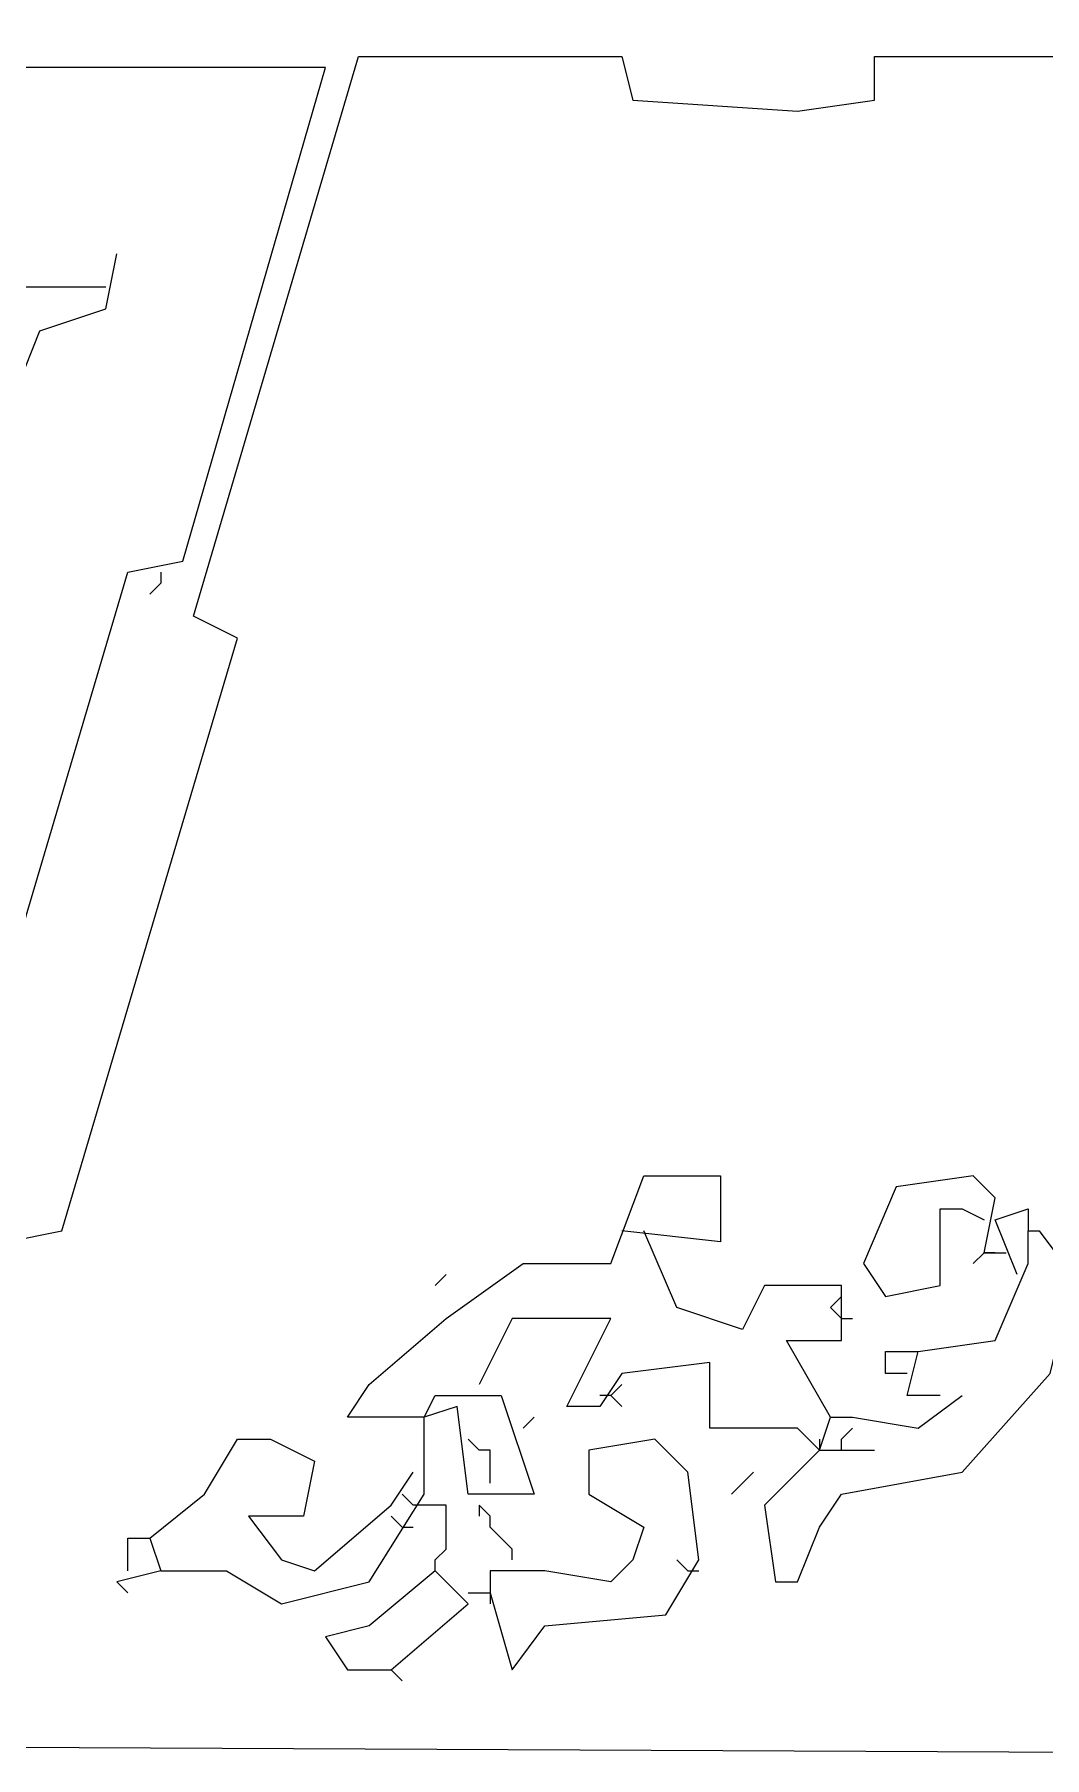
# Model space of a CAD drawing. Header units: millimetres. Extents: x -91 to 120, y -182 to 176.
# Drawn here: x 22.9 to 55, y 121.5 to 176.3 of the extents above; entities that cross this region are included whole.
import ezdxf

# ---------------------------------------------------------------- set-up
doc = ezdxf.new("R2010")
doc.units = ezdxf.units.MM
doc.header["$MEASUREMENT"] = 0
doc.layers.add('Katman 1', color=7, linetype='Continuous')

msp = doc.modelspace()

# ---------------------------------------------------------------- linework, layer by layer
at = {"layer": 'Katman 1', "lineweight": 9}
for points, knots in [([(18.1906, 125.6844), (18.1906, 125.6844), (20.2836, 131.2658), (20.2836, 131.2658), (20.2836, 131.2658), (20.2836, 131.2658), (22.0278, 137.8937), (22.0278, 137.8937), (22.0278, 137.8937), (22.0278, 137.8937), (23.772, 138.2425), (23.772, 138.2425), (23.772, 138.2425), (23.772, 138.2425), (29.3534, 157.0797), (29.3534, 157.0797), (29.3534, 157.0797), (29.3534, 157.0797), (27.958, 157.7774), (27.958, 157.7774), (27.958, 157.7774), (27.958, 157.7774), (33.1906, 175.5681), (33.1906, 175.5681), (33.1906, 175.5681), (33.1906, 175.5681), (41.5627, 175.5681), (41.5627, 175.5681), (41.5627, 175.5681), (41.5627, 175.5681), (41.9115, 174.1727), (41.9115, 174.1727), (41.9115, 174.1727), (41.9115, 174.1727), (47.1441, 173.8239), (47.1441, 173.8239), (47.1441, 173.8239), (47.1441, 173.8239), (49.5859, 174.1727), (49.5859, 174.1727), (49.5859, 174.1727), (49.5859, 174.1727), (49.5859, 175.5681), (49.5859, 175.5681), (49.5859, 175.5681), (49.5859, 175.5681), (60.3999, 175.5681), (60.3999, 175.5681), (60.3999, 175.5681), (60.3999, 175.5681), (60.7487, 174.1727), (60.7487, 174.1727), (60.7487, 174.1727), (60.7487, 174.1727), (61.4464, 174.1727), (61.4464, 174.1727), (61.4464, 174.1727), (61.4464, 174.1727), (67.3766, 173.8239), (67.3766, 173.8239), (67.3766, 173.8239), (67.3766, 173.8239), (68.4231, 174.1727), (68.4231, 174.1727), (68.4231, 174.1727), (68.4231, 174.1727), (68.4231, 175.5681), (68.4231, 175.5681), (68.4231, 175.5681), (68.4231, 175.5681), (76.7952, 175.5681), (76.7952, 175.5681), (76.7952, 175.5681), (76.7952, 175.5681), (82.0278, 157.4286), (82.0278, 157.4286), (82.0278, 157.4286), (82.0278, 157.4286), (80.6324, 157.0797), (80.6324, 157.0797), (80.6324, 157.0797), (80.6324, 157.0797), (86.5627, 137.8937), (86.5627, 137.8937), (86.5627, 137.8937), (86.5627, 137.8937), (89.7022, 137.8937), (89.7022, 137.8937), (89.7022, 137.8937), (89.7022, 137.8937), (97.7255, 137.5448), (97.7255, 137.5448), (97.7255, 137.5448), (97.7255, 137.5448), (97.7255, 136.1495), (97.7255, 136.1495), (97.7255, 136.1495), (97.7255, 136.1495), (99.8185, 136.1495), (99.8185, 136.1495), (99.8185, 136.1495), (99.8185, 136.1495), (105.7487, 135.8007), (105.7487, 135.8007), (105.7487, 135.8007), (105.7487, 135.8007), (109.5859, 136.1495), (109.5859, 136.1495), (109.5859, 136.1495), (109.5859, 136.1495), (109.9348, 137.5448), (109.9348, 137.5448), (109.9348, 137.5448), (109.9348, 137.5448), (116.9115, 137.8937), (116.9115, 137.8937), (116.9115, 137.8937), (116.9115, 137.8937), (117.2603, 148.3588), (117.2603, 148.3588), (117.2603, 148.3588), (117.2603, 148.3588), (118.6557, 148.3588), (118.6557, 148.3588), (118.6557, 148.3588), (118.6557, 148.3588), (118.6557, 163.7076), (118.6557, 163.7076), (118.6557, 163.7076), (118.6557, 163.7076), (116.9115, 164.4053), (116.9115, 164.4053), (116.9115, 164.4053), (116.9115, 164.4053), (116.9115, 174.5216), (116.9115, 174.5216), (116.9115, 174.5216), (116.9115, 174.5216), (109.5859, 174.8704), (109.5859, 174.8704), (109.5859, 174.8704), (109.5859, 174.8704), (109.5859, 176.2658), (109.5859, 176.2658), (109.5859, 176.2658), (109.5859, 176.2658), (97.7255, 175.9169), (97.7255, 175.9169), (97.7255, 175.9169), (97.7255, 175.9169), (97.7255, 174.5216), (97.7255, 174.5216), (97.7255, 174.5216), (97.7255, 174.5216), (89.3534, 174.1727), (89.3534, 174.1727), (89.3534, 174.1727), (89.3534, 174.1727), (90.7487, 171.382), (90.7487, 171.382), (90.7487, 171.382), (90.7487, 171.382), (90.051, 166.8472), (90.051, 166.8472), (90.051, 166.8472), (90.051, 166.8472), (86.5627, 161.9634), (86.5627, 161.9634), (86.5627, 161.9634), (86.5627, 161.9634), (86.2138, 162.3123), (86.2138, 162.3123)], [0, 0, 0, 0, 0.0227273, 0.0227273, 0.0227273, 0.0227273, 0.0454545, 0.0454545, 0.0454545, 0.0454545, 0.0681818, 0.0681818, 0.0681818, 0.0681818, 0.0909091, 0.0909091, 0.0909091, 0.0909091, 0.1136364, 0.1136364, 0.1136364, 0.1136364, 0.1363636, 0.1363636, 0.1363636, 0.1363636, 0.1590909, 0.1590909, 0.1590909, 0.1590909, 0.1818182, 0.1818182, 0.1818182, 0.1818182, 0.2045455, 0.2045455, 0.2045455, 0.2045455, 0.2272727, 0.2272727, 0.2272727, 0.2272727, 0.25, 0.25, 0.25, 0.25, 0.2727273, 0.2727273, 0.2727273, 0.2727273, 0.2954545, 0.2954545, 0.2954545, 0.2954545, 0.3181818, 0.3181818, 0.3181818, 0.3181818, 0.3409091, 0.3409091, 0.3409091, 0.3409091, 0.3636364, 0.3636364, 0.3636364, 0.3636364, 0.3863636, 0.3863636, 0.3863636, 0.3863636, 0.4090909, 0.4090909, 0.4090909, 0.4090909, 0.4318182, 0.4318182, 0.4318182, 0.4318182, 0.4545455, 0.4545455, 0.4545455, 0.4545455, 0.4772727, 0.4772727, 0.4772727, 0.4772727, 0.5, 0.5, 0.5, 0.5, 0.5227273, 0.5227273, 0.5227273, 0.5227273, 0.5454545, 0.5454545, 0.5454545, 0.5454545, 0.5681818, 0.5681818, 0.5681818, 0.5681818, 0.5909091, 0.5909091, 0.5909091, 0.5909091, 0.6136364, 0.6136364, 0.6136364, 0.6136364, 0.6363636, 0.6363636, 0.6363636, 0.6363636, 0.6590909, 0.6590909, 0.6590909, 0.6590909, 0.6818182, 0.6818182, 0.6818182, 0.6818182, 0.7045455, 0.7045455, 0.7045455, 0.7045455, 0.7272727, 0.7272727, 0.7272727, 0.7272727, 0.75, 0.75, 0.75, 0.75, 0.7727273, 0.7727273, 0.7727273, 0.7727273, 0.7954545, 0.7954545, 0.7954545, 0.7954545, 0.8181818, 0.8181818, 0.8181818, 0.8181818, 0.8409091, 0.8409091, 0.8409091, 0.8409091, 0.8636364, 0.8636364, 0.8636364, 0.8636364, 0.8863636, 0.8863636, 0.8863636, 0.8863636, 0.9090909, 0.9090909, 0.9090909, 0.9090909, 0.9318182, 0.9318182, 0.9318182, 0.9318182, 0.9545455, 0.9545455, 0.9545455, 0.9545455, 1, 1, 1, 1]), ([(18.1906, 125.6844), (18.1906, 125.6844), (17.4929, 126.7309), (17.4929, 126.7309), (17.4929, 126.7309), (17.4929, 126.7309), (19.5859, 133.0099), (19.5859, 133.0099), (19.5859, 133.0099), (19.5859, 133.0099), (21.3301, 139.6379), (21.3301, 139.6379), (21.3301, 139.6379), (21.3301, 139.6379), (20.2836, 140.3355), (20.2836, 140.3355), (20.2836, 140.3355), (20.2836, 140.3355), (25.865, 159.1727), (25.865, 159.1727), (25.865, 159.1727), (25.865, 159.1727), (27.6092, 159.5216), (27.6092, 159.5216), (27.6092, 159.5216), (27.6092, 159.5216), (32.1441, 175.2193), (32.1441, 175.2193), (32.1441, 175.2193), (32.1441, 175.2193), (-43.2048, 175.2193), (-43.2048, 175.2193), (-43.2048, 175.2193), (-43.2048, 175.2193), (-38.321, 159.1727), (-38.321, 159.1727), (-38.321, 159.1727), (-38.321, 159.1727), (-36.5769, 159.1727), (-36.5769, 159.1727), (-36.5769, 159.1727), (-36.5769, 159.1727), (-31.3443, 141.7309), (-31.3443, 141.7309), (-31.3443, 141.7309), (-31.3443, 141.7309), (-31.3443, 139.9867), (-31.3443, 139.9867), (-31.3443, 139.9867), (-31.3443, 139.9867), (-32.3908, 139.6379), (-32.3908, 139.6379), (-32.3908, 139.6379), (-32.3908, 139.6379), (-26.8094, 121.4983), (-26.8094, 121.4983), (-26.8094, 121.4983), (-26.8094, 121.4983), (-19.135, 121.4983), (-19.135, 121.4983), (-19.135, 121.4983), (-19.135, 121.4983), (-18.7862, 123.2425), (-18.7862, 123.2425), (-18.7862, 123.2425), (-18.7862, 123.2425), (-13.5536, 123.2425), (-13.5536, 123.2425), (-13.5536, 123.2425), (-13.5536, 123.2425), (-12.8559, 122.8937), (-12.8559, 122.8937), (-12.8559, 122.8937), (-12.8559, 122.8937), (-11.1117, 122.8937), (-11.1117, 122.8937), (-11.1117, 122.8937), (-11.1117, 122.8937), (-10.7629, 121.4983), (-10.7629, 121.4983), (-10.7629, 121.4983), (-10.7629, 121.4983), (-0.2978, 121.4983), (-0.2978, 121.4983), (-0.2978, 121.4983), (-0.2978, 121.4983), (0.051, 123.2425), (0.051, 123.2425), (0.051, 123.2425), (0.051, 123.2425), (3.1906, 123.2425), (3.1906, 123.2425), (3.1906, 123.2425), (3.1906, 123.2425), (5.6324, 122.8937), (5.6324, 122.8937), (5.6324, 122.8937), (5.6324, 122.8937), (7.7255, 122.8937), (7.7255, 122.8937), (7.7255, 122.8937), (7.7255, 122.8937), (8.4231, 121.4983), (8.4231, 121.4983), (8.4231, 121.4983), (8.4231, 121.4983), (16.0976, 121.8472), (16.0976, 121.8472), (16.0976, 121.8472), (16.0976, 121.8472), (17.4929, 126.0332), (17.4929, 126.0332)], [0, 0, 0, 0, 0.0344828, 0.0344828, 0.0344828, 0.0344828, 0.0689655, 0.0689655, 0.0689655, 0.0689655, 0.1034483, 0.1034483, 0.1034483, 0.1034483, 0.137931, 0.137931, 0.137931, 0.137931, 0.1724138, 0.1724138, 0.1724138, 0.1724138, 0.2068966, 0.2068966, 0.2068966, 0.2068966, 0.2413793, 0.2413793, 0.2413793, 0.2413793, 0.2758621, 0.2758621, 0.2758621, 0.2758621, 0.3103448, 0.3103448, 0.3103448, 0.3103448, 0.3448276, 0.3448276, 0.3448276, 0.3448276, 0.3793103, 0.3793103, 0.3793103, 0.3793103, 0.4137931, 0.4137931, 0.4137931, 0.4137931, 0.4482759, 0.4482759, 0.4482759, 0.4482759, 0.4827586, 0.4827586, 0.4827586, 0.4827586, 0.5172414, 0.5172414, 0.5172414, 0.5172414, 0.5517241, 0.5517241, 0.5517241, 0.5517241, 0.5862069, 0.5862069, 0.5862069, 0.5862069, 0.6206897, 0.6206897, 0.6206897, 0.6206897, 0.6551724, 0.6551724, 0.6551724, 0.6551724, 0.6896552, 0.6896552, 0.6896552, 0.6896552, 0.7241379, 0.7241379, 0.7241379, 0.7241379, 0.7586207, 0.7586207, 0.7586207, 0.7586207, 0.7931034, 0.7931034, 0.7931034, 0.7931034, 0.8275862, 0.8275862, 0.8275862, 0.8275862, 0.862069, 0.862069, 0.862069, 0.862069, 0.8965517, 0.8965517, 0.8965517, 0.8965517, 0.9310345, 0.9310345, 0.9310345, 0.9310345, 1, 1, 1, 1]), ([(16.4464, 167.196), (16.4464, 167.196), (17.1441, 168.2425), (17.1441, 168.2425), (17.1441, 168.2425), (17.1441, 168.2425), (18.1906, 169.289), (18.1906, 169.289), (18.1906, 169.289), (18.1906, 169.289), (20.6324, 169.289), (20.6324, 169.289), (20.6324, 169.289), (20.6324, 169.289), (22.3766, 168.2425), (22.3766, 168.2425), (22.3766, 168.2425), (22.3766, 168.2425), (25.1673, 168.2425), (25.1673, 168.2425)], [0, 0, 0, 0, 0.1666667, 0.1666667, 0.1666667, 0.1666667, 0.3333333, 0.3333333, 0.3333333, 0.3333333, 0.5, 0.5, 0.5, 0.5, 0.6666667, 0.6666667, 0.6666667, 0.6666667, 1, 1, 1, 1]), ([(19.5859, 164.7541), (19.5859, 164.7541), (19.9348, 164.7541), (19.9348, 164.7541), (19.9348, 164.7541), (19.9348, 164.7541), (20.9813, 164.0565), (20.9813, 164.0565), (20.9813, 164.0565), (20.9813, 164.0565), (22.3766, 165.103), (22.3766, 165.103), (22.3766, 165.103), (22.3766, 165.103), (23.0743, 166.8472), (23.0743, 166.8472), (23.0743, 166.8472), (23.0743, 166.8472), (25.1673, 167.5448), (25.1673, 167.5448), (25.1673, 167.5448), (25.1673, 167.5448), (25.5162, 169.289), (25.5162, 169.289)], [0, 0, 0, 0, 0.1428571, 0.1428571, 0.1428571, 0.1428571, 0.2857143, 0.2857143, 0.2857143, 0.2857143, 0.4285714, 0.4285714, 0.4285714, 0.4285714, 0.5714286, 0.5714286, 0.5714286, 0.5714286, 0.7142857, 0.7142857, 0.7142857, 0.7142857, 1, 1, 1, 1]), ([(26.9115, 159.1727), (26.9115, 159.1727), (26.9115, 158.8239), (26.9115, 158.8239), (26.9115, 158.8239), (26.9115, 158.8239), (26.5627, 158.4751), (26.5627, 158.4751)], [0, 0, 0, 0, 0.3333333, 0.3333333, 0.3333333, 0.3333333, 1, 1, 1, 1]), ([(35.2836, 132.3123), (35.2836, 132.3123), (32.8417, 132.3123), (32.8417, 132.3123), (32.8417, 132.3123), (32.8417, 132.3123), (33.5394, 133.3588), (33.5394, 133.3588), (33.5394, 133.3588), (33.5394, 133.3588), (35.9813, 135.4518), (35.9813, 135.4518), (35.9813, 135.4518), (35.9813, 135.4518), (38.4231, 137.196), (38.4231, 137.196), (38.4231, 137.196), (38.4231, 137.196), (41.2138, 137.196), (41.2138, 137.196), (41.2138, 137.196), (41.2138, 137.196), (42.2603, 139.9867), (42.2603, 139.9867), (42.2603, 139.9867), (42.2603, 139.9867), (44.7022, 139.9867), (44.7022, 139.9867), (44.7022, 139.9867), (44.7022, 139.9867), (44.7022, 137.8937), (44.7022, 137.8937), (44.7022, 137.8937), (44.7022, 137.8937), (41.5627, 138.2425), (41.5627, 138.2425)], [0, 0, 0, 0, 0.1, 0.1, 0.1, 0.1, 0.2, 0.2, 0.2, 0.2, 0.3, 0.3, 0.3, 0.3, 0.4, 0.4, 0.4, 0.4, 0.5, 0.5, 0.5, 0.5, 0.6, 0.6, 0.6, 0.6, 0.7, 0.7, 0.7, 0.7, 0.8, 0.8, 0.8, 0.8, 1, 1, 1, 1]), ([(53.0743, 137.5448), (53.0743, 137.5448), (53.4231, 139.289), (53.4231, 139.289), (53.4231, 139.289), (53.4231, 139.289), (52.7255, 139.9867), (52.7255, 139.9867), (52.7255, 139.9867), (52.7255, 139.9867), (50.2836, 139.6379), (50.2836, 139.6379), (50.2836, 139.6379), (50.2836, 139.6379), (49.2371, 137.196), (49.2371, 137.196), (49.2371, 137.196), (49.2371, 137.196), (49.9348, 136.1495), (49.9348, 136.1495), (49.9348, 136.1495), (49.9348, 136.1495), (51.679, 136.4983), (51.679, 136.4983), (51.679, 136.4983), (51.679, 136.4983), (51.679, 138.9402), (51.679, 138.9402), (51.679, 138.9402), (51.679, 138.9402), (52.3766, 138.9402), (52.3766, 138.9402), (52.3766, 138.9402), (52.3766, 138.9402), (53.0743, 138.5913), (53.0743, 138.5913)], [0, 0, 0, 0, 0.1, 0.1, 0.1, 0.1, 0.2, 0.2, 0.2, 0.2, 0.3, 0.3, 0.3, 0.3, 0.4, 0.4, 0.4, 0.4, 0.5, 0.5, 0.5, 0.5, 0.6, 0.6, 0.6, 0.6, 0.7, 0.7, 0.7, 0.7, 0.8, 0.8, 0.8, 0.8, 1, 1, 1, 1]), ([(54.1208, 136.8472), (54.1208, 136.8472), (53.4231, 138.5913), (53.4231, 138.5913), (53.4231, 138.5913), (53.4231, 138.5913), (54.4696, 138.9402), (54.4696, 138.9402), (54.4696, 138.9402), (54.4696, 138.9402), (54.4696, 138.2425), (54.4696, 138.2425)], [0, 0, 0, 0, 0.25, 0.25, 0.25, 0.25, 0.5, 0.5, 0.5, 0.5, 1, 1, 1, 1]), ([(48.1906, 132.3123), (48.1906, 132.3123), (46.7952, 134.7541), (46.7952, 134.7541), (46.7952, 134.7541), (46.7952, 134.7541), (48.5394, 134.7541), (48.5394, 134.7541), (48.5394, 134.7541), (48.5394, 134.7541), (48.5394, 136.4983), (48.5394, 136.4983), (48.5394, 136.4983), (48.5394, 136.4983), (46.0976, 136.4983), (46.0976, 136.4983), (46.0976, 136.4983), (46.0976, 136.4983), (45.3999, 135.103), (45.3999, 135.103), (45.3999, 135.103), (45.3999, 135.103), (43.3069, 135.8007), (43.3069, 135.8007), (43.3069, 135.8007), (43.3069, 135.8007), (42.2603, 138.2425), (42.2603, 138.2425)], [0, 0, 0, 0, 0.125, 0.125, 0.125, 0.125, 0.25, 0.25, 0.25, 0.25, 0.375, 0.375, 0.375, 0.375, 0.5, 0.5, 0.5, 0.5, 0.625, 0.625, 0.625, 0.625, 0.75, 0.75, 0.75, 0.75, 1, 1, 1, 1]), ([(51.679, 133.0099), (51.679, 133.0099), (50.6324, 133.0099), (50.6324, 133.0099), (50.6324, 133.0099), (50.6324, 133.0099), (50.9813, 134.4053), (50.9813, 134.4053), (50.9813, 134.4053), (50.9813, 134.4053), (53.4231, 134.7541), (53.4231, 134.7541), (53.4231, 134.7541), (53.4231, 134.7541), (54.4696, 137.196), (54.4696, 137.196), (54.4696, 137.196), (54.4696, 137.196), (54.4696, 138.2425), (54.4696, 138.2425), (54.4696, 138.2425), (54.4696, 138.2425), (54.8185, 138.2425), (54.8185, 138.2425), (54.8185, 138.2425), (54.8185, 138.2425), (55.865, 136.8472), (55.865, 136.8472)], [0, 0, 0, 0, 0.125, 0.125, 0.125, 0.125, 0.25, 0.25, 0.25, 0.25, 0.375, 0.375, 0.375, 0.375, 0.5, 0.5, 0.5, 0.5, 0.625, 0.625, 0.625, 0.625, 0.75, 0.75, 0.75, 0.75, 1, 1, 1, 1]), ([(18.1906, 125.6844), (18.1906, 125.6844), (17.4929, 121.8472), (17.4929, 121.8472), (17.4929, 121.8472), (17.4929, 121.8472), (92.4929, 121.4983), (92.4929, 121.4983), (92.4929, 121.4983), (92.4929, 121.4983), (91.4464, 126.7309), (91.4464, 126.7309), (91.4464, 126.7309), (91.4464, 126.7309), (87.958, 137.8937), (87.958, 137.8937)], [0, 0, 0, 0, 0.2, 0.2, 0.2, 0.2, 0.4, 0.4, 0.4, 0.4, 0.6, 0.6, 0.6, 0.6, 1, 1, 1, 1]), ([(48.5394, 135.4518), (48.5394, 135.4518), (48.1906, 135.8007), (48.1906, 135.8007), (48.1906, 135.8007), (48.1906, 135.8007), (48.5394, 136.1495), (48.5394, 136.1495)], [0, 0, 0, 0, 0.3333333, 0.3333333, 0.3333333, 0.3333333, 1, 1, 1, 1]), ([(47.8418, 131.2658), (47.8418, 131.2658), (47.1441, 131.9634), (47.1441, 131.9634), (47.1441, 131.9634), (47.1441, 131.9634), (44.3534, 131.9634), (44.3534, 131.9634), (44.3534, 131.9634), (44.3534, 131.9634), (44.3534, 134.0565), (44.3534, 134.0565), (44.3534, 134.0565), (44.3534, 134.0565), (41.5627, 133.7076), (41.5627, 133.7076), (41.5627, 133.7076), (41.5627, 133.7076), (40.865, 132.6611), (40.865, 132.6611), (40.865, 132.6611), (40.865, 132.6611), (39.8185, 132.6611), (39.8185, 132.6611), (39.8185, 132.6611), (39.8185, 132.6611), (40.5162, 134.0565), (40.5162, 134.0565), (40.5162, 134.0565), (40.5162, 134.0565), (41.2138, 135.4518), (41.2138, 135.4518), (41.2138, 135.4518), (41.2138, 135.4518), (38.0743, 135.4518), (38.0743, 135.4518), (38.0743, 135.4518), (38.0743, 135.4518), (37.0278, 133.3588), (37.0278, 133.3588)], [0, 0, 0, 0, 0.0909091, 0.0909091, 0.0909091, 0.0909091, 0.1818182, 0.1818182, 0.1818182, 0.1818182, 0.2727273, 0.2727273, 0.2727273, 0.2727273, 0.3636364, 0.3636364, 0.3636364, 0.3636364, 0.4545455, 0.4545455, 0.4545455, 0.4545455, 0.5454545, 0.5454545, 0.5454545, 0.5454545, 0.6363636, 0.6363636, 0.6363636, 0.6363636, 0.7272727, 0.7272727, 0.7272727, 0.7272727, 0.8181818, 0.8181818, 0.8181818, 0.8181818, 1, 1, 1, 1]), ([(47.8418, 131.2658), (47.8418, 131.2658), (46.0976, 129.5216), (46.0976, 129.5216), (46.0976, 129.5216), (46.0976, 129.5216), (46.4464, 127.0797), (46.4464, 127.0797), (46.4464, 127.0797), (46.4464, 127.0797), (47.1441, 127.0797), (47.1441, 127.0797), (47.1441, 127.0797), (47.1441, 127.0797), (47.8418, 128.8239), (47.8418, 128.8239), (47.8418, 128.8239), (47.8418, 128.8239), (48.5394, 129.8704), (48.5394, 129.8704), (48.5394, 129.8704), (48.5394, 129.8704), (52.3766, 130.5681), (52.3766, 130.5681), (52.3766, 130.5681), (52.3766, 130.5681), (55.1673, 133.7076), (55.1673, 133.7076), (55.1673, 133.7076), (55.1673, 133.7076), (55.5162, 135.103), (55.5162, 135.103), (55.5162, 135.103), (55.5162, 135.103), (56.2138, 135.103), (56.2138, 135.103), (56.2138, 135.103), (56.2138, 135.103), (57.2604, 133.7076), (57.2604, 133.7076)], [0, 0, 0, 0, 0.0909091, 0.0909091, 0.0909091, 0.0909091, 0.1818182, 0.1818182, 0.1818182, 0.1818182, 0.2727273, 0.2727273, 0.2727273, 0.2727273, 0.3636364, 0.3636364, 0.3636364, 0.3636364, 0.4545455, 0.4545455, 0.4545455, 0.4545455, 0.5454545, 0.5454545, 0.5454545, 0.5454545, 0.6363636, 0.6363636, 0.6363636, 0.6363636, 0.7272727, 0.7272727, 0.7272727, 0.7272727, 0.8181818, 0.8181818, 0.8181818, 0.8181818, 1, 1, 1, 1]), ([(50.6324, 133.7076), (50.6324, 133.7076), (49.9348, 133.7076), (49.9348, 133.7076), (49.9348, 133.7076), (49.9348, 133.7076), (49.9348, 134.4053), (49.9348, 134.4053), (49.9348, 134.4053), (49.9348, 134.4053), (50.9813, 134.4053), (50.9813, 134.4053)], [0, 0, 0, 0, 0.25, 0.25, 0.25, 0.25, 0.5, 0.5, 0.5, 0.5, 1, 1, 1, 1]), ([(26.9115, 127.4286), (26.9115, 127.4286), (29.0045, 127.4286), (29.0045, 127.4286), (29.0045, 127.4286), (29.0045, 127.4286), (30.7487, 126.382), (30.7487, 126.382), (30.7487, 126.382), (30.7487, 126.382), (33.5394, 127.0797), (33.5394, 127.0797), (33.5394, 127.0797), (33.5394, 127.0797), (35.2836, 129.8704), (35.2836, 129.8704), (35.2836, 129.8704), (35.2836, 129.8704), (35.2836, 132.3123), (35.2836, 132.3123), (35.2836, 132.3123), (35.2836, 132.3123), (35.6324, 133.0099), (35.6324, 133.0099), (35.6324, 133.0099), (35.6324, 133.0099), (37.7255, 133.0099), (37.7255, 133.0099), (37.7255, 133.0099), (37.7255, 133.0099), (38.772, 129.8704), (38.772, 129.8704), (38.772, 129.8704), (38.772, 129.8704), (36.6789, 129.8704), (36.6789, 129.8704), (36.6789, 129.8704), (36.6789, 129.8704), (36.3301, 132.6611), (36.3301, 132.6611), (36.3301, 132.6611), (36.3301, 132.6611), (35.2836, 132.3123), (35.2836, 132.3123)], [0, 0, 0, 0, 0.0833333, 0.0833333, 0.0833333, 0.0833333, 0.1666667, 0.1666667, 0.1666667, 0.1666667, 0.25, 0.25, 0.25, 0.25, 0.3333333, 0.3333333, 0.3333333, 0.3333333, 0.4166667, 0.4166667, 0.4166667, 0.4166667, 0.5, 0.5, 0.5, 0.5, 0.5833333, 0.5833333, 0.5833333, 0.5833333, 0.6666667, 0.6666667, 0.6666667, 0.6666667, 0.75, 0.75, 0.75, 0.75, 0.8333333, 0.8333333, 0.8333333, 0.8333333, 1, 1, 1, 1]), ([(47.8418, 131.2658), (47.8418, 131.2658), (48.1906, 132.3123), (48.1906, 132.3123), (48.1906, 132.3123), (48.1906, 132.3123), (48.8883, 132.3123), (48.8883, 132.3123), (48.8883, 132.3123), (48.8883, 132.3123), (50.9813, 131.9634), (50.9813, 131.9634), (50.9813, 131.9634), (50.9813, 131.9634), (52.3766, 133.0099), (52.3766, 133.0099)], [0, 0, 0, 0, 0.2, 0.2, 0.2, 0.2, 0.4, 0.4, 0.4, 0.4, 0.6, 0.6, 0.6, 0.6, 1, 1, 1, 1]), ([(26.5627, 128.4751), (26.5627, 128.4751), (28.3069, 129.8704), (28.3069, 129.8704), (28.3069, 129.8704), (28.3069, 129.8704), (29.3534, 131.6146), (29.3534, 131.6146), (29.3534, 131.6146), (29.3534, 131.6146), (30.3999, 131.6146), (30.3999, 131.6146), (30.3999, 131.6146), (30.3999, 131.6146), (31.7952, 130.9169), (31.7952, 130.9169), (31.7952, 130.9169), (31.7952, 130.9169), (31.4464, 129.1727), (31.4464, 129.1727), (31.4464, 129.1727), (31.4464, 129.1727), (29.7022, 129.1727), (29.7022, 129.1727), (29.7022, 129.1727), (29.7022, 129.1727), (30.7487, 127.7774), (30.7487, 127.7774), (30.7487, 127.7774), (30.7487, 127.7774), (31.7952, 127.4286), (31.7952, 127.4286), (31.7952, 127.4286), (31.7952, 127.4286), (34.2371, 129.5216), (34.2371, 129.5216), (34.2371, 129.5216), (34.2371, 129.5216), (34.9348, 130.5681), (34.9348, 130.5681)], [0, 0, 0, 0, 0.0909091, 0.0909091, 0.0909091, 0.0909091, 0.1818182, 0.1818182, 0.1818182, 0.1818182, 0.2727273, 0.2727273, 0.2727273, 0.2727273, 0.3636364, 0.3636364, 0.3636364, 0.3636364, 0.4545455, 0.4545455, 0.4545455, 0.4545455, 0.5454545, 0.5454545, 0.5454545, 0.5454545, 0.6363636, 0.6363636, 0.6363636, 0.6363636, 0.7272727, 0.7272727, 0.7272727, 0.7272727, 0.8181818, 0.8181818, 0.8181818, 0.8181818, 1, 1, 1, 1]), ([(36.6789, 126.7309), (36.6789, 126.7309), (37.3766, 126.7309), (37.3766, 126.7309), (37.3766, 126.7309), (37.3766, 126.7309), (38.0743, 124.289), (38.0743, 124.289), (38.0743, 124.289), (38.0743, 124.289), (39.1208, 125.6844), (39.1208, 125.6844), (39.1208, 125.6844), (39.1208, 125.6844), (42.958, 126.0332), (42.958, 126.0332), (42.958, 126.0332), (42.958, 126.0332), (44.0045, 127.7774), (44.0045, 127.7774), (44.0045, 127.7774), (44.0045, 127.7774), (43.6557, 130.5681), (43.6557, 130.5681), (43.6557, 130.5681), (43.6557, 130.5681), (42.6092, 131.6146), (42.6092, 131.6146), (42.6092, 131.6146), (42.6092, 131.6146), (40.5162, 131.2658), (40.5162, 131.2658), (40.5162, 131.2658), (40.5162, 131.2658), (40.5162, 129.8704), (40.5162, 129.8704), (40.5162, 129.8704), (40.5162, 129.8704), (42.2603, 128.8239), (42.2603, 128.8239), (42.2603, 128.8239), (42.2603, 128.8239), (41.9115, 127.7774), (41.9115, 127.7774), (41.9115, 127.7774), (41.9115, 127.7774), (41.2138, 127.0797), (41.2138, 127.0797), (41.2138, 127.0797), (41.2138, 127.0797), (39.1208, 127.4286), (39.1208, 127.4286), (39.1208, 127.4286), (39.1208, 127.4286), (37.3766, 127.4286), (37.3766, 127.4286), (37.3766, 127.4286), (37.3766, 127.4286), (37.3766, 126.7309), (37.3766, 126.7309)], [0, 0, 0, 0, 0.0625, 0.0625, 0.0625, 0.0625, 0.125, 0.125, 0.125, 0.125, 0.1875, 0.1875, 0.1875, 0.1875, 0.25, 0.25, 0.25, 0.25, 0.3125, 0.3125, 0.3125, 0.3125, 0.375, 0.375, 0.375, 0.375, 0.4375, 0.4375, 0.4375, 0.4375, 0.5, 0.5, 0.5, 0.5, 0.5625, 0.5625, 0.5625, 0.5625, 0.625, 0.625, 0.625, 0.625, 0.6875, 0.6875, 0.6875, 0.6875, 0.75, 0.75, 0.75, 0.75, 0.8125, 0.8125, 0.8125, 0.8125, 0.875, 0.875, 0.875, 0.875, 1, 1, 1, 1]), ([(37.3766, 130.2192), (37.3766, 130.2192), (37.3766, 131.2658), (37.3766, 131.2658), (37.3766, 131.2658), (37.3766, 131.2658), (37.0278, 131.2658), (37.0278, 131.2658), (37.0278, 131.2658), (37.0278, 131.2658), (36.6789, 131.6146), (36.6789, 131.6146)], [0, 0, 0, 0, 0.25, 0.25, 0.25, 0.25, 0.5, 0.5, 0.5, 0.5, 1, 1, 1, 1]), ([(48.5394, 131.2658), (48.5394, 131.2658), (48.5394, 131.6146), (48.5394, 131.6146), (48.5394, 131.6146), (48.5394, 131.6146), (48.8883, 131.9634), (48.8883, 131.9634)], [0, 0, 0, 0, 0.3333333, 0.3333333, 0.3333333, 0.3333333, 1, 1, 1, 1]), ([(45.051, 129.8704), (45.051, 129.8704), (45.3999, 130.2192), (45.3999, 130.2192), (45.3999, 130.2192), (45.3999, 130.2192), (45.7487, 130.5681), (45.7487, 130.5681)], [0, 0, 0, 0, 0.3333333, 0.3333333, 0.3333333, 0.3333333, 1, 1, 1, 1]), ([(35.6324, 127.4286), (35.6324, 127.4286), (35.6324, 127.7774), (35.6324, 127.7774), (35.6324, 127.7774), (35.6324, 127.7774), (35.9813, 128.1262), (35.9813, 128.1262), (35.9813, 128.1262), (35.9813, 128.1262), (35.9813, 129.5216), (35.9813, 129.5216), (35.9813, 129.5216), (35.9813, 129.5216), (34.9348, 129.5216), (34.9348, 129.5216)], [0, 0, 0, 0, 0.2, 0.2, 0.2, 0.2, 0.4, 0.4, 0.4, 0.4, 0.6, 0.6, 0.6, 0.6, 1, 1, 1, 1]), ([(38.0743, 127.7774), (38.0743, 127.7774), (38.0743, 128.1262), (38.0743, 128.1262), (38.0743, 128.1262), (38.0743, 128.1262), (37.7255, 128.4751), (37.7255, 128.4751), (37.7255, 128.4751), (37.7255, 128.4751), (37.3766, 128.8239), (37.3766, 128.8239), (37.3766, 128.8239), (37.3766, 128.8239), (37.3766, 129.1727), (37.3766, 129.1727), (37.3766, 129.1727), (37.3766, 129.1727), (37.0278, 129.5216), (37.0278, 129.5216), (37.0278, 129.5216), (37.0278, 129.5216), (37.0278, 129.1727), (37.0278, 129.1727)], [0, 0, 0, 0, 0.1428571, 0.1428571, 0.1428571, 0.1428571, 0.2857143, 0.2857143, 0.2857143, 0.2857143, 0.4285714, 0.4285714, 0.4285714, 0.4285714, 0.5714286, 0.5714286, 0.5714286, 0.5714286, 0.7142857, 0.7142857, 0.7142857, 0.7142857, 1, 1, 1, 1]), ([(25.865, 127.4286), (25.865, 127.4286), (25.865, 128.4751), (25.865, 128.4751), (25.865, 128.4751), (25.865, 128.4751), (26.5627, 128.4751), (26.5627, 128.4751), (26.5627, 128.4751), (26.5627, 128.4751), (26.9115, 127.4286), (26.9115, 127.4286), (26.9115, 127.4286), (26.9115, 127.4286), (25.5162, 127.0797), (25.5162, 127.0797), (25.5162, 127.0797), (25.5162, 127.0797), (25.865, 126.7309), (25.865, 126.7309)], [0, 0, 0, 0, 0.1666667, 0.1666667, 0.1666667, 0.1666667, 0.3333333, 0.3333333, 0.3333333, 0.3333333, 0.5, 0.5, 0.5, 0.5, 0.6666667, 0.6666667, 0.6666667, 0.6666667, 1, 1, 1, 1]), ([(34.2371, 124.289), (34.2371, 124.289), (36.6789, 126.382), (36.6789, 126.382), (36.6789, 126.382), (36.6789, 126.382), (35.6324, 127.4286), (35.6324, 127.4286), (35.6324, 127.4286), (35.6324, 127.4286), (33.5394, 125.6844), (33.5394, 125.6844), (33.5394, 125.6844), (33.5394, 125.6844), (32.1441, 125.3355), (32.1441, 125.3355), (32.1441, 125.3355), (32.1441, 125.3355), (32.8417, 124.289), (32.8417, 124.289), (32.8417, 124.289), (32.8417, 124.289), (34.2371, 124.289), (34.2371, 124.289), (34.2371, 124.289), (34.2371, 124.289), (34.5859, 123.9402), (34.5859, 123.9402)], [0, 0, 0, 0, 0.125, 0.125, 0.125, 0.125, 0.25, 0.25, 0.25, 0.25, 0.375, 0.375, 0.375, 0.375, 0.5, 0.5, 0.5, 0.5, 0.625, 0.625, 0.625, 0.625, 0.75, 0.75, 0.75, 0.75, 1, 1, 1, 1])]:
    msp.add_open_spline(points, degree=3, knots=knots, dxfattribs=at)
for points in [[(53.0743, 137.5448), (53.0743, 137.5448), (52.7255, 137.196), (52.7255, 137.196)], [(53.0743, 137.5448), (53.0743, 137.5448), (53.772, 137.5448), (53.772, 137.5448)], [(53.4231, 137.5448), (53.4231, 137.5448), (53.0743, 137.5448), (53.0743, 137.5448)], [(35.6324, 136.4983), (35.6324, 136.4983), (35.9813, 136.8472), (35.9813, 136.8472)], [(48.5394, 135.4518), (48.5394, 135.4518), (48.8883, 135.4518), (48.8883, 135.4518)], [(41.2138, 133.0099), (41.2138, 133.0099), (41.5627, 133.3588), (41.5627, 133.3588)], [(41.2138, 133.0099), (41.2138, 133.0099), (40.865, 133.0099), (40.865, 133.0099)], [(41.2138, 133.0099), (41.2138, 133.0099), (41.5627, 132.6611), (41.5627, 132.6611)], [(38.4231, 131.9634), (38.4231, 131.9634), (38.772, 132.3123), (38.772, 132.3123)], [(47.8418, 131.6146), (47.8418, 131.6146), (47.8418, 131.2658), (47.8418, 131.2658)], [(47.8418, 131.2658), (47.8418, 131.2658), (49.5859, 131.2658), (49.5859, 131.2658)], [(34.9348, 129.5216), (34.9348, 129.5216), (34.5859, 129.8704), (34.5859, 129.8704)], [(34.5859, 128.8239), (34.5859, 128.8239), (34.2371, 129.1727), (34.2371, 129.1727)], [(34.5859, 128.8239), (34.5859, 128.8239), (34.9348, 128.8239), (34.9348, 128.8239)], [(43.6557, 127.4286), (43.6557, 127.4286), (43.3069, 127.7774), (43.3069, 127.7774)], [(43.6557, 127.4286), (43.6557, 127.4286), (44.0045, 127.4286), (44.0045, 127.4286)], [(37.3766, 126.7309), (37.3766, 126.7309), (37.3766, 126.382), (37.3766, 126.382)]]:
    msp.add_open_spline(points, degree=3, dxfattribs=at)

doc.saveas('drawing.dxf')
